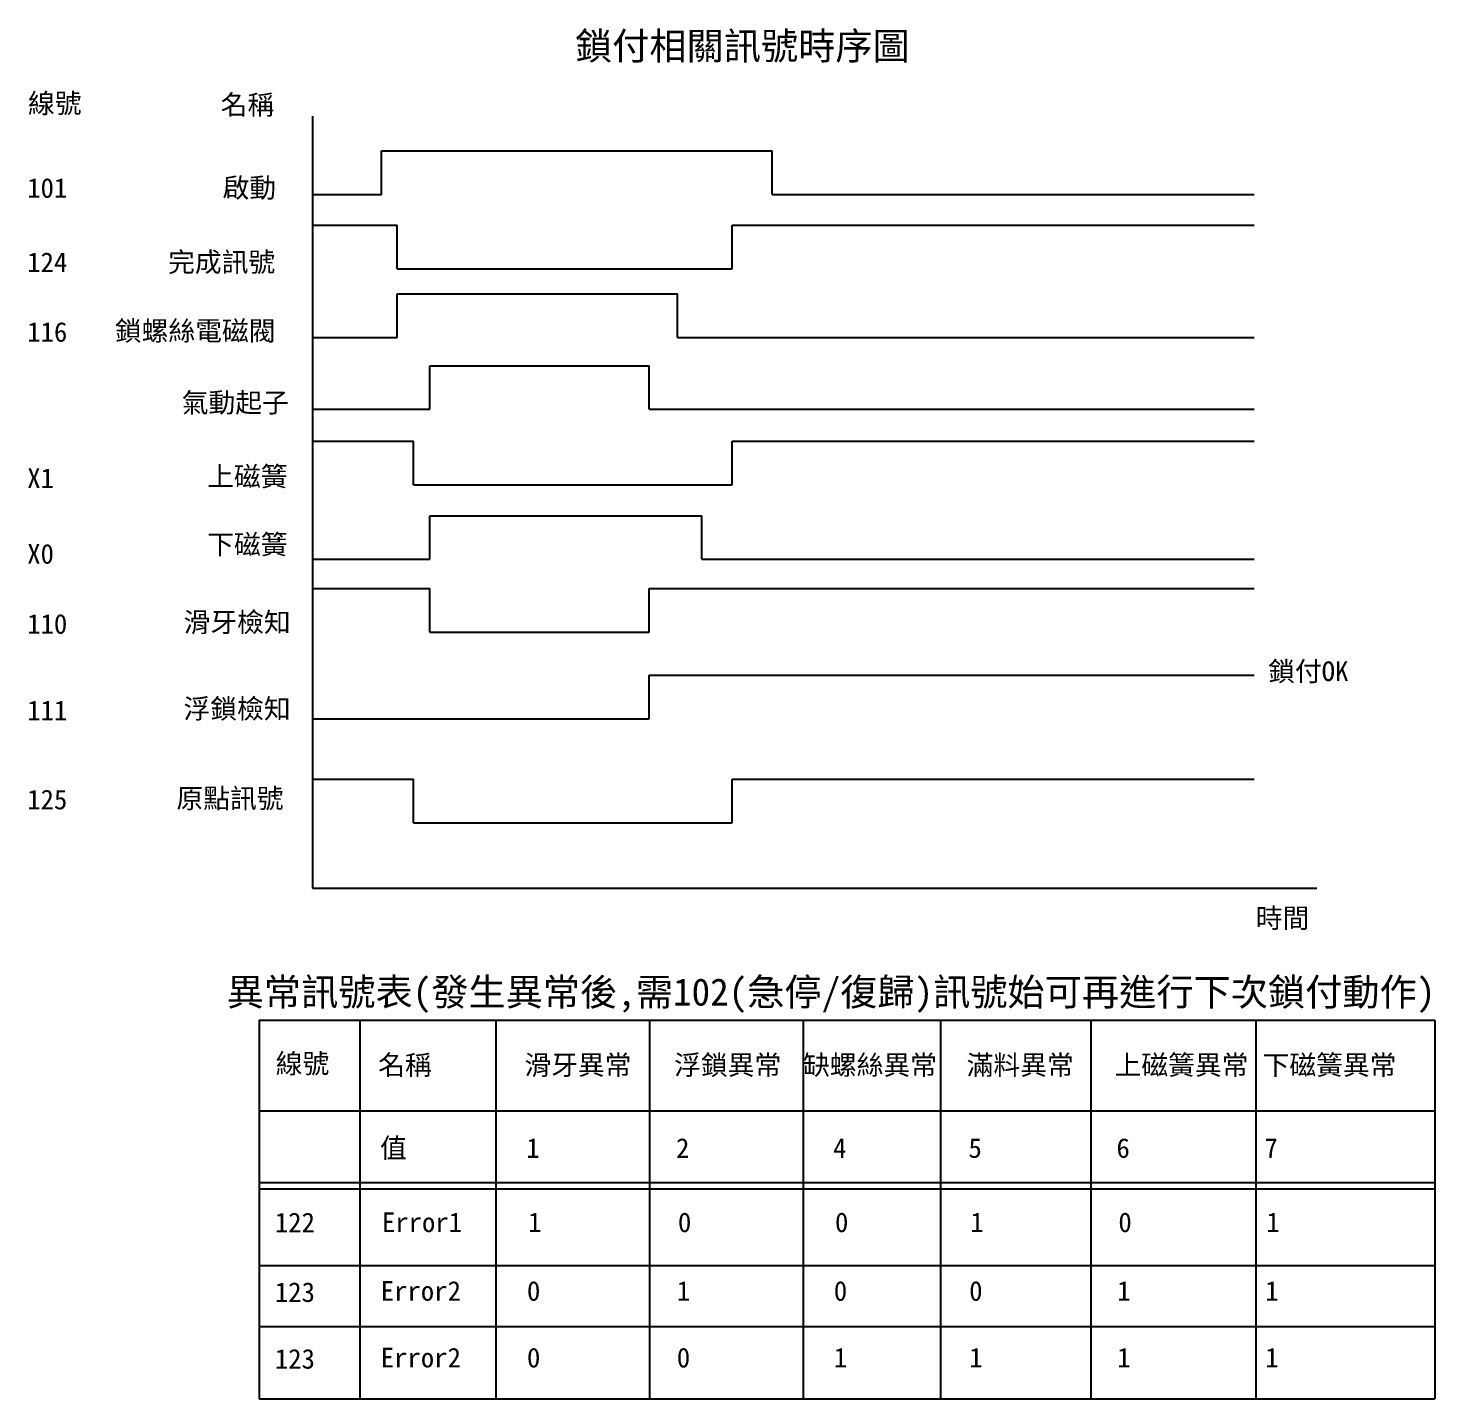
# Model space of a CAD drawing. Extents: x 363 to 1131, y 491 to 757.
# Drawn here: x 873.5 to 1131.4, y 505.3 to 756.7 of the extents above; entities that cross this region are included whole.
import ezdxf

# ---------------------------------------------------------------- set-up
doc = ezdxf.new("R2010")
doc.units = 0
doc.layers.add('圖框層', color=7, linetype='CONTINUOUS')
doc.layers.add('標尺寸層', color=3, linetype='CONTINUOUS')
doc.styles.add('STSL', font='kaiu.ttf')

msp = doc.modelspace()

# ---------------------------------------------------------------- linework, layer by layer
at = {"layer": '標尺寸層', "color": 0}
for p, q in [((925.59, 740.52), (925.59, 598.93)), ((938.24, 726.15), (938.24, 734.15)), ((938.24, 734.15), (1009.87, 734.15)), ((1009.87, 726.15), (1009.87, 734.15)), ((925.59, 726.15), (938.24, 726.15)), ((1009.87, 726.15), (1098.26, 726.15)), ((925.59, 720.53), (941.14, 720.53)), ((941.14, 712.53), (941.14, 720.53)), ((1002.54, 712.53), (1002.54, 720.53)), ((1002.54, 720.53), (1098.26, 720.53)), ((941.14, 712.53), (1002.54, 712.53)), ((941.14, 707.94), (941.14, 707.94)), ((941.14, 707.94), (992.54, 707.94)), ((941.14, 699.94), (941.14, 707.94)), ((992.54, 699.94), (992.54, 707.94)), ((925.59, 699.94), (941.14, 699.94)), ((992.54, 699.94), (1098.26, 699.94)), ((947.14, 694.77), (987.35, 694.77)), ((947.14, 686.77), (947.14, 694.77)), ((987.35, 686.77), (987.35, 694.77)), ((925.59, 686.77), (947.14, 686.77)), ((987.35, 686.77), (1098.26, 686.77)), ((925.59, 680.92), (944.14, 680.92)), ((944.14, 672.92), (944.14, 680.92)), ((1002.54, 672.92), (1002.54, 680.92)), ((1002.54, 680.92), (1098.26, 680.92)), ((944.14, 672.92), (1002.54, 672.92)), ((947.14, 667.26), (947.14, 667.26)), ((947.14, 667.26), (996.95, 667.26)), ((947.14, 659.26), (947.14, 667.26)), ((996.95, 659.26), (996.95, 667.26)), ((925.59, 659.26), (947.14, 659.26)), ((996.95, 659.26), (1098.26, 659.26)), ((925.59, 653.89), (947.14, 653.89)), ((947.14, 645.89), (947.14, 653.89)), ((987.35, 645.89), (987.35, 653.89)), ((987.35, 653.89), (1098.26, 653.89)), ((947.14, 645.89), (987.35, 645.89)), ((987.35, 630.02), (987.35, 638.02)), ((987.35, 638.02), (1098.26, 638.02)), ((925.59, 630.02), (987.35, 630.02)), ((925.59, 618.91), (944.14, 618.91)), ((944.14, 610.91), (944.14, 618.91)), ((1002.54, 610.91), (1002.54, 618.91)), ((1002.54, 618.91), (1098.26, 618.91)), ((944.14, 610.91), (1002.54, 610.91)), ((925.59, 598.93), (1109.71, 598.93)), ((915.83, 574.76), (1131.36, 574.76)), ((915.83, 574.76), (915.83, 505.29)), ((934.3, 574.76), (934.3, 505.29)), ((959.23, 574.76), (959.23, 505.29)), ((987.38, 574.76), (987.38, 505.29)), ((1015.53, 574.76), (1015.53, 505.29)), ((1040.75, 574.76), (1040.75, 505.29)), ((1068.31, 574.76), (1068.31, 505.29)), ((1098.52, 574.76), (1098.52, 505.29)), ((1131.36, 574.76), (1131.36, 505.29)), ((915.83, 558.11), (1131.36, 558.11)), ((915.83, 544.94), (1131.36, 544.94)), ((915.83, 543.8), (1131.36, 543.8)), ((915.83, 529.75), (1131.36, 529.75)), ((915.83, 518.56), (1131.36, 518.56)), ((915.83, 505.29), (1131.36, 505.29))]:
    msp.add_line(p, q, dxfattribs=at)

# ---------------------------------------------------------------- texts
at = {"layer": '圖框層', "color": 4, "style": 'STSL'}
for s, height, p in [('鎖付相關訊號時序圖', 5, (973.72, 750.91)), ('線號', 3.6, (873.44, 741.09)), ('名稱', 3.6, (908.77, 740.83)), ('101', 3.6, (873.3, 725.56)), ('啟動', 3.6, (909.11, 725.59)), ('124', 3.6, (873.3, 711.94)), ('完成訊號', 3.6, (899.12, 711.97)), ('116', 3.6, (873.3, 699.16)), ('鎖螺絲電磁閥', 3.6, (889.37, 699.37)), ('氣動起子', 3.6, (901.62, 686.2)), ('X1', 3.6, (873.3, 672.35)), ('上磁簧', 3.6, (906.29, 672.67)), ('下磁簧', 3.6, (906.29, 660.2)), ('X0', 3.6, (873.3, 658.46)), ('滑牙檢知', 3.6, (901.95, 645.93)), ('110', 3.6, (873.3, 645.61)), ('鎖付OK', 3.6, (1100.8, 636.93)), ('111', 3.6, (873.3, 629.75)), ('浮鎖檢知', 3.6, (901.95, 630.07)), ('125', 3.6, (873.3, 613.41)), ('原點訊號', 3.6, (900.65, 613.62)), ('時間', 3.6, (1098.52, 591.66)), ('異常訊號表(發生異常後,需102(急停/復歸)訊號始可再進行下次鎖付動作)', 5, (909.87, 577.41)), ('線號', 3.6, (918.85, 564.99)), ('名稱', 3.6, (937.64, 564.73)), ('滑牙異常', 3.6, (964.44, 564.73)), ('浮鎖異常', 3.6, (991.9, 564.73)), ('缺螺絲異常', 3.6, (1015.53, 564.73)), ('滿料異常', 3.6, (1045.51, 564.73)), ('上磁簧異常', 3.6, (1072.64, 564.73)), ('下磁簧異常', 3.6, (1099.78, 564.73)), ('值', 3.6, (937.99, 549.49)), ('1', 3.6, (964.79, 549.49)), ('2', 3.6, (992.25, 549.49)), ('4', 3.6, (1021.04, 549.49)), ('5', 3.6, (1045.86, 549.49)), ('6', 3.6, (1072.99, 549.49)), ('7', 3.6, (1100.13, 549.49)), ('122', 3.6, (918.7, 535.84)), ('Error1', 3.6, (938.33, 535.87)), ('1', 3.6, (965.13, 535.87)), ('0', 3.6, (992.6, 535.87)), ('0', 3.6, (1021.39, 535.87)), ('1', 3.6, (1046.2, 535.87)), ('0', 3.6, (1073.34, 535.87)), ('1', 3.6, (1100.47, 535.87)), ('123', 3.6, (918.7, 523.06)), ('Error2', 3.6, (938.12, 523.28)), ('0', 3.6, (964.92, 523.28)), ('1', 3.6, (992.39, 523.28)), ('0', 3.6, (1021.17, 523.28)), ('0', 3.6, (1045.99, 523.28)), ('1', 3.6, (1073.13, 523.28)), ('1', 3.6, (1100.26, 523.28)), ('123', 3.6, (918.7, 510.83)), ('Error2', 3.6, (938.12, 511.05)), ('0', 3.6, (964.92, 511.05)), ('0', 3.6, (992.39, 511.05)), ('1', 3.6, (1021.17, 511.05)), ('1', 3.6, (1045.99, 511.05)), ('1', 3.6, (1073.13, 511.05)), ('1', 3.6, (1100.26, 511.05))]:
    msp.add_text(s, height=height, dxfattribs=at).set_placement(p)

doc.saveas('drawing.dxf')
